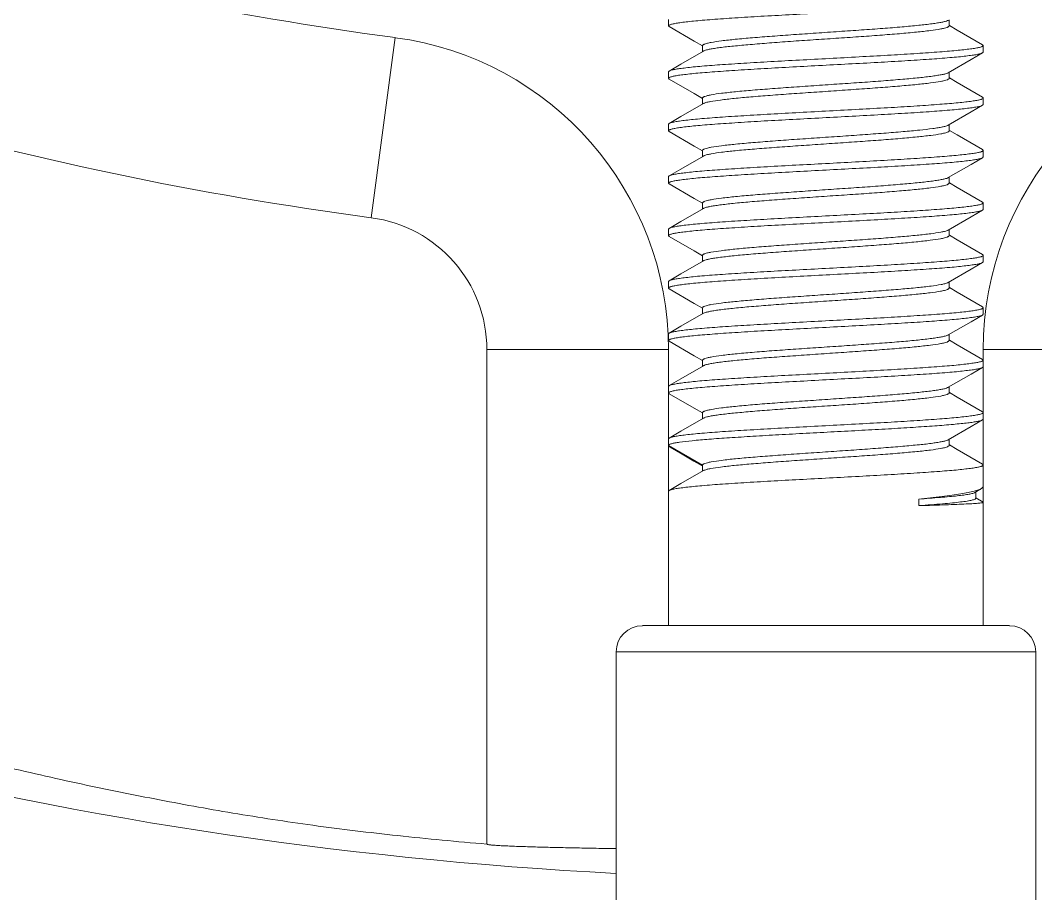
# Model space of a CAD drawing. Header units: millimetres. Extents: x 206 to 1899, y -454 to 296.
# Drawn here: x 1440.586 to 1441.796, y -413.757 to -412.716 of the extents above; entities that cross this region are included whole.
import ezdxf

# ---------------------------------------------------------------- set-up
doc = ezdxf.new("R2010")
doc.units = ezdxf.units.MM
doc.layers.add('细实线', color=7, linetype='Continuous', lineweight=15)

msp = doc.modelspace()

# ---------------------------------------------------------------- linework, layer by layer
at = {"layer": '细实线', "linetype": 'Continuous', "lineweight": 9}
for p, q in [((1441.3586, -412.7148), (1441.3586, -412.7226)), ((1441.693, -412.7226), (1441.693, -412.7154)), ((1441.3594, -412.7235), (1441.3586, -412.7226)), ((1441.0044, -412.9513), (1441.0329, -412.7366)), ((1441.3992, -412.746), (1441.3992, -412.7533)), ((1441.7328, -412.7451), (1441.7336, -412.746)), ((1441.7328, -412.7547), (1441.7336, -412.7538)), ((1441.7336, -412.746), (1441.7336, -412.7538)), ((1441.3594, -412.7764), (1441.3586, -412.7773)), ((1441.3586, -412.7773), (1441.3586, -412.7851)), ((1441.693, -412.7851), (1441.693, -412.7779)), ((1441.3594, -412.786), (1441.3586, -412.7851)), ((1441.3992, -412.8085), (1441.3992, -412.8158)), ((1441.7328, -412.8076), (1441.7336, -412.8085)), ((1441.7336, -412.8085), (1441.7336, -412.8163)), ((1441.7328, -412.8172), (1441.7336, -412.8163)), ((1441.3594, -412.8389), (1441.3586, -412.8398)), ((1441.3586, -412.8398), (1441.3586, -412.8476)), ((1441.3594, -412.8485), (1441.3586, -412.8476)), ((1441.693, -412.8476), (1441.693, -412.8404)), ((1441.3992, -412.871), (1441.3992, -412.8783)), ((1441.7328, -412.8701), (1441.7336, -412.871)), ((1441.7336, -412.871), (1441.7336, -412.8788)), ((1441.7328, -412.8797), (1441.7336, -412.8788)), ((1441.3594, -412.9014), (1441.3586, -412.9023)), ((1441.3586, -412.9023), (1441.3586, -412.9101)), ((1441.3594, -412.911), (1441.3586, -412.9101)), ((1441.693, -412.9101), (1441.693, -412.9029)), ((1441.3992, -412.9335), (1441.3992, -412.9408)), ((1441.7328, -412.9326), (1441.7336, -412.9335)), ((1441.7336, -412.9335), (1441.7336, -412.9413)), ((1441.7328, -412.9422), (1441.7336, -412.9413)), ((1441.3594, -412.9639), (1441.3586, -412.9648)), ((1441.3586, -412.9648), (1441.3586, -412.9726)), ((1441.3594, -412.9735), (1441.3586, -412.9726)), ((1441.693, -412.9726), (1441.693, -412.9654)), ((1441.3992, -412.996), (1441.3992, -413.0033)), ((1441.7328, -412.9951), (1441.7336, -412.996)), ((1441.7336, -412.996), (1441.7336, -413.0038)), ((1441.4007, -413.0024), (1441.4002, -413.0027)), ((1441.7328, -413.0047), (1441.7336, -413.0038)), ((1441.3594, -413.0264), (1441.3586, -413.0273)), ((1441.3586, -413.0273), (1441.3586, -413.0351)), ((1441.693, -413.0351), (1441.693, -413.0279)), ((1441.3594, -413.036), (1441.3586, -413.0351)), ((1441.3992, -413.0585), (1441.3992, -413.0658)), ((1441.7328, -413.0576), (1441.7336, -413.0585)), ((1441.7328, -413.0672), (1441.7336, -413.0663)), ((1441.7336, -413.0585), (1441.7336, -413.0663)), ((1441.3594, -413.0889), (1441.3586, -413.0898)), ((1441.3586, -413.0898), (1441.3586, -413.0976)), ((1441.693, -413.0976), (1441.693, -413.0904)), ((1441.3594, -413.0985), (1441.3586, -413.0976)), ((1441.3586, -413.1084), (1441.1421, -413.1084)), ((1441.1421, -413.1084), (1441.1421, -413.6979)), ((1441.3586, -413.1084), (1441.3586, -413.4374)), ((1441.9501, -413.1084), (1441.7336, -413.1084)), ((1441.7336, -413.2903), (1441.7336, -413.1084)), ((1441.3992, -413.121), (1441.3992, -413.1283)), ((1441.7328, -413.1201), (1441.7336, -413.121)), ((1441.7328, -413.1297), (1441.7336, -413.1288)), ((1441.3594, -413.1514), (1441.3586, -413.1523)), ((1441.693, -413.1601), (1441.693, -413.1529)), ((1441.3594, -413.161), (1441.3586, -413.1601)), ((1441.3992, -413.1835), (1441.3992, -413.1908)), ((1441.7328, -413.1826), (1441.7336, -413.1835)), ((1441.7328, -413.1922), (1441.7336, -413.1913)), ((1441.3594, -413.2139), (1441.3586, -413.2148)), ((1441.3586, -413.2226), (1441.3992, -413.246)), ((1441.3606, -413.2248), (1441.3586, -413.2226)), ((1441.693, -413.2226), (1441.693, -413.2154)), ((1441.3992, -413.246), (1441.3989, -413.2467)), ((1441.3989, -413.2467), (1441.3989, -413.2534)), ((1441.3992, -413.246), (1441.3992, -413.2533)), ((1441.7328, -413.2451), (1441.7336, -413.246)), ((1441.7238, -413.2788), (1441.7317, -413.2741)), ((1441.7317, -413.2741), (1441.7336, -413.2719)), ((1441.3594, -413.2764), (1441.3586, -413.2773)), ((1441.6568, -413.2944), (1441.6568, -413.2866)), ((1441.7246, -413.2856), (1441.7246, -413.2783)), ((1441.7335, -413.2903), (1441.7248, -413.2853)), ((1441.7336, -413.2905), (1441.7336, -413.4374)), ((1441.7649, -413.4374), (1441.3274, -413.4374)), ((1441.7961, -413.4687), (1441.2961, -413.4687)), ((1441.2961, -413.4687), (1441.2961, -413.7812)), ((1441.7961, -413.4687), (1441.7961, -413.7812))]:
    msp.add_line(p, q, dxfattribs=at)
for points in [[(1441.3594, -412.7235), (1441.3892, -412.7408), (1441.399, -412.7465)], [(1441.7328, -412.7451), (1441.7027, -412.7276), (1441.6933, -412.7221)], [(1441.4002, -412.7527), (1441.3734, -412.7682), (1441.3594, -412.7764)], [(1441.692, -412.7784), (1441.7191, -412.7627), (1441.7328, -412.7547)], [(1441.3594, -412.786), (1441.3892, -412.8033), (1441.399, -412.809)], [(1441.7328, -412.8076), (1441.7027, -412.7901), (1441.6933, -412.7846)], [(1441.4002, -412.8152), (1441.3734, -412.8307), (1441.3594, -412.8389)], [(1441.692, -412.8409), (1441.7191, -412.8252), (1441.7328, -412.8172)], [(1441.3594, -412.8485), (1441.3892, -412.8658), (1441.399, -412.8715)], [(1441.7328, -412.8701), (1441.7027, -412.8526), (1441.6933, -412.8471)], [(1441.4002, -412.8777), (1441.3734, -412.8932), (1441.3594, -412.9014)], [(1441.692, -412.9034), (1441.7191, -412.8877), (1441.7328, -412.8797)], [(1441.3594, -412.911), (1441.3892, -412.9283), (1441.399, -412.934)], [(1441.7328, -412.9326), (1441.7027, -412.9151), (1441.6933, -412.9096)], [(1441.4002, -412.9402), (1441.3734, -412.9557), (1441.3594, -412.9639)], [(1441.692, -412.9659), (1441.7191, -412.9502), (1441.7328, -412.9422)], [(1441.7328, -412.9951), (1441.7027, -412.9776), (1441.6933, -412.9721)], [(1441.3594, -412.9735), (1441.3892, -412.9908), (1441.399, -412.9965)], [(1441.4002, -413.0027), (1441.3734, -413.0182), (1441.3594, -413.0264)], [(1441.692, -413.0284), (1441.7191, -413.0127), (1441.7328, -413.0047)], [(1441.3594, -413.036), (1441.3892, -413.0533), (1441.399, -413.059)], [(1441.7328, -413.0576), (1441.7027, -413.0401), (1441.6933, -413.0346)], [(1441.4002, -413.0652), (1441.3734, -413.0807), (1441.3594, -413.0889)], [(1441.692, -413.0909), (1441.7191, -413.0752), (1441.7328, -413.0672)], [(1441.3594, -413.0985), (1441.3892, -413.1158), (1441.399, -413.1215)], [(1441.7328, -413.1201), (1441.7027, -413.1026), (1441.6933, -413.0971)], [(1441.4002, -413.1277), (1441.3734, -413.1432), (1441.3594, -413.1514)], [(1441.692, -413.1534), (1441.7191, -413.1377), (1441.7328, -413.1297)], [(1441.3594, -413.161), (1441.3892, -413.1783), (1441.399, -413.184)], [(1441.7328, -413.1826), (1441.7027, -413.1651), (1441.6933, -413.1596)], [(1441.4002, -413.1902), (1441.3734, -413.2057), (1441.3594, -413.2139)], [(1441.692, -413.2159), (1441.7191, -413.2002), (1441.7328, -413.1922)], [(1441.3606, -413.2248), (1441.3728, -413.232), (1441.3889, -413.2414), (1441.3986, -413.2471)], [(1441.7328, -413.2451), (1441.7027, -413.2276), (1441.6933, -413.2221)], [(1441.4002, -413.2527), (1441.3734, -413.2682), (1441.3594, -413.2764)]]:
    msp.add_lwpolyline(points, dxfattribs=at)
for centre, radius, start, end in [((1441.5461, -408.8607), 3.9097, 245.1795, 262.4564), ((1441.5461, -408.8607), 4.1262, 245.1795, 262.4564), ((1440.9836, -413.1084), 0.375, 0, 82.4564), ((1442.1086, -413.1084), 0.375, 97.5436, 180), ((1441.4079, -412.8937), 0.0178, 109.5217, 109.8922), ((1440.9836, -413.1084), 0.1585, 0, 82.4564), ((1441.5461, -408.8607), 4.8785, 243.7689, 267.0595), ((1441.5461, -408.8607), 5.0347, 242.6574, 297.3426), ((1441.3274, -413.4687), 0.0312, 90, 180), ((1441.7649, -413.4687), 0.0312, 0, 90)]:
    msp.add_arc(centre, radius, start, end, dxfattribs=at)
for points, knots in [([(1441.3586, -412.7226), (1441.3586, -412.7222), (1441.3595, -412.7216), (1441.3606, -412.7211), (1441.3629, -412.7204), (1441.3667, -412.7196), (1441.3726, -412.7187), (1441.38, -412.7178), (1441.3889, -412.7168), (1441.3993, -412.7159), (1441.4156, -412.7146), (1441.4388, -412.713), (1441.4694, -412.7111), (1441.5027, -412.7093), (1441.5376, -412.7074), (1441.5728, -412.7055), (1441.6071, -412.7037), (1441.6391, -412.7018), (1441.6678, -412.7), (1441.6891, -412.6984), (1441.7037, -412.6971), (1441.7125, -412.6961), (1441.7199, -412.6952), (1441.7257, -412.6943), (1441.7298, -412.6934), (1441.7321, -412.6927), (1441.7328, -412.6922)], [0, 0, 0, 0, 0.003386, 0.006477, 0.010615, 0.022103, 0.037852, 0.057761, 0.081659, 0.109346, 0.14057, 0.212495, 0.294853, 0.384678, 0.478725, 0.573599, 0.665875, 0.752216, 0.829508, 0.894972, 0.92252, 0.946272, 0.966026, 0.981615, 0.992942, 1, 1, 1, 1]), ([(1441.6912, -412.7163), (1441.6903, -412.7167), (1441.688, -412.7174), (1441.684, -412.7183), (1441.6788, -412.7192), (1441.6696, -412.7205), (1441.6555, -412.7221), (1441.6359, -412.7239), (1441.6132, -412.7257), (1441.5882, -412.7275), (1441.5617, -412.7293), (1441.5346, -412.7312), (1441.508, -412.733), (1441.4827, -412.7348), (1441.4596, -412.7366), (1441.4394, -412.7384), (1441.423, -412.7402), (1441.4119, -412.7418), (1441.4053, -412.7431), (1441.4024, -412.7439), (1441.4007, -412.7446), (1441.3998, -412.7451), (1441.3992, -412.7456), (1441.3992, -412.746)], [0, 0, 0, 0, 0.009983, 0.024017, 0.042047, 0.063952, 0.118662, 0.186333, 0.264661, 0.350955, 0.442243, 0.535377, 0.627145, 0.714382, 0.794081, 0.863503, 0.920281, 0.962517, 0.977758, 0.988951, 0.993044, 0.996175, 1, 1, 1, 1]), ([(1441.692, -412.7159), (1441.692, -412.716), (1441.6917, -412.7161), (1441.6914, -412.7163), (1441.6912, -412.7163)], [0, 0, 0, 0, 0.227478, 1, 1, 1, 1]), ([(1441.693, -412.7226), (1441.693, -412.723), (1441.6925, -412.7235), (1441.6915, -412.724), (1441.6898, -412.7247), (1441.687, -412.7255), (1441.6804, -412.7268), (1441.6693, -412.7284), (1441.6529, -412.7302), (1441.6329, -412.732), (1441.6098, -412.7338), (1441.5845, -412.7356), (1441.558, -412.7374), (1441.531, -412.7392), (1441.5045, -412.741), (1441.4795, -412.7429), (1441.4567, -412.7447), (1441.4371, -412.7465), (1441.423, -412.748), (1441.4137, -412.7493), (1441.4085, -412.7502), (1441.4044, -412.7511), (1441.4021, -412.7518), (1441.4012, -412.7522)], [0, 0, 0, 0, 0.003818, 0.006942, 0.011026, 0.02219, 0.037392, 0.079521, 0.136161, 0.205426, 0.28496, 0.372037, 0.463666, 0.556698, 0.647932, 0.734233, 0.812637, 0.880458, 0.935393, 0.957441, 0.975627, 0.989834, 1, 1, 1, 1]), ([(1441.3586, -412.7851), (1441.3586, -412.7847), (1441.3595, -412.7841), (1441.3606, -412.7836), (1441.3629, -412.7829), (1441.3667, -412.7821), (1441.3726, -412.7812), (1441.38, -412.7803), (1441.3889, -412.7793), (1441.3993, -412.7784), (1441.4156, -412.7771), (1441.4388, -412.7755), (1441.4694, -412.7736), (1441.5027, -412.7718), (1441.5376, -412.7699), (1441.5728, -412.768), (1441.6071, -412.7662), (1441.6391, -412.7643), (1441.6678, -412.7625), (1441.6891, -412.7609), (1441.7037, -412.7596), (1441.7125, -412.7586), (1441.7199, -412.7577), (1441.7257, -412.7568), (1441.7298, -412.7559), (1441.7321, -412.7552), (1441.7328, -412.7547)], [0, 0, 0, 0, 0.003386, 0.006477, 0.010615, 0.022104, 0.037852, 0.057759, 0.081656, 0.10934, 0.140563, 0.212487, 0.29485, 0.384681, 0.478728, 0.573601, 0.66588, 0.752226, 0.829521, 0.894981, 0.922526, 0.946275, 0.966028, 0.981616, 0.992942, 1, 1, 1, 1]), ([(1441.7336, -412.746), (1441.7336, -412.7464), (1441.7328, -412.747), (1441.7316, -412.7475), (1441.7293, -412.7482), (1441.7255, -412.749), (1441.7196, -412.7499), (1441.7122, -412.7508), (1441.7033, -412.7518), (1441.693, -412.7527), (1441.6766, -412.754), (1441.6534, -412.7556), (1441.6229, -412.7575), (1441.5895, -412.7593), (1441.5546, -412.7612), (1441.5194, -412.7631), (1441.4851, -412.7649), (1441.4531, -412.7668), (1441.4244, -412.7686), (1441.4031, -412.7702), (1441.3886, -412.7715), (1441.3797, -412.7725), (1441.3723, -412.7734), (1441.3666, -412.7743), (1441.3624, -412.7752), (1441.3602, -412.7759), (1441.3594, -412.7764)], [0, 0, 0, 0, 0.003386, 0.006477, 0.010615, 0.022105, 0.037855, 0.057765, 0.081665, 0.109352, 0.140578, 0.212504, 0.294863, 0.384691, 0.47874, 0.573613, 0.665886, 0.752225, 0.829516, 0.894979, 0.922525, 0.946276, 0.966029, 0.981617, 0.992942, 1, 1, 1, 1]), ([(1441.4012, -412.7522), (1441.4011, -412.7522), (1441.4008, -412.7524), (1441.4004, -412.7525), (1441.4002, -412.7527)], [0, 0, 0, 0, 0.275075, 1, 1, 1, 1]), ([(1441.6914, -412.7788), (1441.6905, -412.7792), (1441.6883, -412.7799), (1441.6843, -412.7807), (1441.6792, -412.7816), (1441.6701, -412.783), (1441.6561, -412.7845), (1441.6366, -412.7863), (1441.6139, -412.7882), (1441.5888, -412.79), (1441.5623, -412.7918), (1441.5352, -412.7936), (1441.5085, -412.7955), (1441.4831, -412.7973), (1441.4598, -412.7991), (1441.4396, -412.8009), (1441.4231, -412.8027), (1441.412, -412.8042), (1441.4053, -412.8056), (1441.4024, -412.8064), (1441.4007, -412.8071), (1441.3998, -412.8076), (1441.3992, -412.8081), (1441.3992, -412.8085)], [0, 0, 0, 0, 0.009677, 0.023417, 0.041183, 0.062849, 0.117177, 0.184595, 0.262794, 0.349075, 0.440453, 0.533761, 0.625763, 0.713268, 0.793247, 0.862937, 0.919948, 0.962365, 0.977669, 0.988913, 0.993022, 0.996164, 1, 1, 1, 1]), ([(1441.692, -412.7784), (1441.692, -412.7785), (1441.6918, -412.7786), (1441.6915, -412.7787), (1441.6914, -412.7788)], [0, 0, 0, 0, 0.231261, 1, 1, 1, 1]), ([(1441.693, -412.7851), (1441.693, -412.7855), (1441.6925, -412.786), (1441.6915, -412.7865), (1441.6899, -412.7872), (1441.687, -412.788), (1441.6805, -412.7893), (1441.6695, -412.7909), (1441.6532, -412.7926), (1441.6333, -412.7944), (1441.6103, -412.7962), (1441.5852, -412.798), (1441.5588, -412.7999), (1441.5319, -412.8017), (1441.5054, -412.8035), (1441.4804, -412.8053), (1441.4577, -412.8071), (1441.4379, -412.8089), (1441.4219, -412.8107), (1441.4111, -412.8122), (1441.4048, -412.8135), (1441.4024, -412.8142), (1441.4014, -412.8146)], [0, 0, 0, 0, 0.003802, 0.00691, 0.010971, 0.022067, 0.037175, 0.079049, 0.135361, 0.204249, 0.283387, 0.370083, 0.461382, 0.554169, 0.645275, 0.731592, 0.810175, 0.878354, 0.93383, 0.974773, 0.989392, 1, 1, 1, 1]), ([(1441.7336, -412.8085), (1441.7336, -412.8089), (1441.7328, -412.8095), (1441.7316, -412.81), (1441.7293, -412.8107), (1441.7255, -412.8115), (1441.7196, -412.8124), (1441.7122, -412.8133), (1441.7033, -412.8143), (1441.693, -412.8152), (1441.6766, -412.8165), (1441.6534, -412.8181), (1441.6229, -412.82), (1441.5895, -412.8218), (1441.5546, -412.8237), (1441.5194, -412.8256), (1441.4851, -412.8274), (1441.4531, -412.8293), (1441.4244, -412.8311), (1441.4031, -412.8327), (1441.3886, -412.834), (1441.3797, -412.835), (1441.3723, -412.8359), (1441.3666, -412.8368), (1441.3624, -412.8377), (1441.3602, -412.8384), (1441.3594, -412.8389)], [0, 0, 0, 0, 0.003386, 0.006477, 0.010615, 0.022104, 0.037853, 0.057761, 0.081659, 0.109343, 0.140566, 0.212491, 0.294856, 0.384688, 0.478738, 0.57361, 0.665886, 0.752231, 0.829524, 0.894985, 0.922529, 0.946277, 0.966029, 0.981616, 0.992942, 1, 1, 1, 1]), ([(1441.4014, -412.8146), (1441.4013, -412.8146), (1441.4009, -412.8148), (1441.4005, -412.815), (1441.4002, -412.8152)], [0, 0, 0, 0, 0.280294, 1, 1, 1, 1]), ([(1441.3586, -412.8476), (1441.3586, -412.8472), (1441.3595, -412.8466), (1441.3606, -412.8461), (1441.3629, -412.8454), (1441.3667, -412.8446), (1441.3726, -412.8437), (1441.38, -412.8428), (1441.3889, -412.8418), (1441.3993, -412.8409), (1441.4156, -412.8396), (1441.4388, -412.838), (1441.4694, -412.8361), (1441.5027, -412.8343), (1441.5376, -412.8324), (1441.5729, -412.8305), (1441.6071, -412.8287), (1441.6391, -412.8268), (1441.6678, -412.825), (1441.6891, -412.8234), (1441.7037, -412.8221), (1441.7125, -412.8211), (1441.7199, -412.8202), (1441.7257, -412.8193), (1441.7298, -412.8184), (1441.7321, -412.8177), (1441.7328, -412.8172)], [0, 0, 0, 0, 0.003387, 0.006477, 0.010616, 0.022106, 0.037856, 0.057766, 0.081667, 0.109354, 0.14058, 0.212506, 0.29487, 0.384701, 0.478751, 0.573623, 0.665893, 0.752232, 0.829523, 0.894985, 0.92253, 0.946279, 0.966031, 0.981618, 0.992942, 1, 1, 1, 1]), ([(1441.6915, -412.8412), (1441.6907, -412.8416), (1441.6885, -412.8423), (1441.6846, -412.8432), (1441.6795, -412.8441), (1441.6705, -412.8454), (1441.6566, -412.847), (1441.6371, -412.8488), (1441.6144, -412.8506), (1441.5893, -412.8524), (1441.5628, -412.8543), (1441.5356, -412.8561), (1441.5088, -412.8579), (1441.4834, -412.8598), (1441.4601, -412.8616), (1441.4398, -412.8634), (1441.4232, -412.8652), (1441.412, -412.8667), (1441.4054, -412.8681), (1441.4024, -412.8689), (1441.4007, -412.8696), (1441.3998, -412.8701), (1441.3992, -412.8706), (1441.3992, -412.871)], [0, 0, 0, 0, 0.009433, 0.022938, 0.04049, 0.061966, 0.115986, 0.183198, 0.261292, 0.347563, 0.439014, 0.532461, 0.62465, 0.712371, 0.792575, 0.862481, 0.91968, 0.962243, 0.977598, 0.988882, 0.993005, 0.996155, 1, 1, 1, 1]), ([(1441.693, -412.8476), (1441.693, -412.848), (1441.6925, -412.8485), (1441.6916, -412.849), (1441.6899, -412.8497), (1441.6871, -412.8505), (1441.6806, -412.8518), (1441.6697, -412.8533), (1441.6537, -412.8551), (1441.6339, -412.8569), (1441.6112, -412.8587), (1441.5863, -412.8605), (1441.5601, -412.8623), (1441.5333, -412.8641), (1441.507, -412.8659), (1441.482, -412.8677), (1441.4592, -412.8695), (1441.4394, -412.8712), (1441.4231, -412.873), (1441.4121, -412.8745), (1441.4055, -412.8759), (1441.403, -412.8766), (1441.4019, -412.8769)], [0, 0, 0, 0, 0.003778, 0.006856, 0.01088, 0.02187, 0.036826, 0.07829, 0.134072, 0.202349, 0.280845, 0.366922, 0.457684, 0.55007, 0.640964, 0.7273, 0.806171, 0.874929, 0.93128, 0.973382, 0.98867, 1, 1, 1, 1]), ([(1441.7336, -412.871), (1441.7336, -412.8714), (1441.7328, -412.872), (1441.7316, -412.8725), (1441.7293, -412.8732), (1441.7255, -412.874), (1441.7196, -412.8749), (1441.7122, -412.8758), (1441.7033, -412.8768), (1441.693, -412.8777), (1441.6766, -412.879), (1441.6534, -412.8806), (1441.6229, -412.8825), (1441.5895, -412.8843), (1441.5546, -412.8862), (1441.5194, -412.8881), (1441.4852, -412.8899), (1441.4531, -412.8918), (1441.4244, -412.8936), (1441.4031, -412.8952), (1441.3886, -412.8965), (1441.3797, -412.8975), (1441.3723, -412.8984), (1441.3666, -412.8993), (1441.3624, -412.9002), (1441.3602, -412.9009), (1441.3594, -412.9014)], [0, 0, 0, 0, 0.003386, 0.006477, 0.010615, 0.022103, 0.03785, 0.057758, 0.081655, 0.10934, 0.140564, 0.212487, 0.294847, 0.38467, 0.478715, 0.573589, 0.665867, 0.752213, 0.829506, 0.894971, 0.922518, 0.946271, 0.966025, 0.981615, 0.992941, 1, 1, 1, 1]), ([(1441.3586, -412.9101), (1441.3586, -412.9097), (1441.3595, -412.9091), (1441.3606, -412.9086), (1441.3629, -412.9079), (1441.3667, -412.9071), (1441.3726, -412.9062), (1441.38, -412.9053), (1441.3889, -412.9043), (1441.3993, -412.9034), (1441.4156, -412.9021), (1441.4388, -412.9005), (1441.4694, -412.8986), (1441.5027, -412.8968), (1441.5376, -412.8949), (1441.5728, -412.893), (1441.6071, -412.8912), (1441.6391, -412.8893), (1441.6678, -412.8875), (1441.6891, -412.8859), (1441.7037, -412.8846), (1441.7125, -412.8836), (1441.7199, -412.8827), (1441.7257, -412.8818), (1441.7298, -412.8809), (1441.7321, -412.8802), (1441.7328, -412.8797)], [0, 0, 0, 0, 0.003386, 0.006477, 0.010615, 0.022103, 0.037851, 0.057759, 0.081656, 0.109342, 0.140566, 0.212491, 0.294849, 0.384672, 0.478718, 0.573592, 0.665869, 0.752213, 0.829505, 0.89497, 0.922518, 0.946271, 0.966025, 0.981615, 0.992941, 1, 1, 1, 1]), ([(1441.4018, -412.877), (1441.4017, -412.877), (1441.4011, -412.8772), (1441.4006, -412.8775), (1441.4002, -412.8777)], [0, 0, 0, 0, 0.286671, 1, 1, 1, 1]), ([(1441.6914, -412.9038), (1441.6905, -412.9042), (1441.6883, -412.9048), (1441.6844, -412.9057), (1441.6792, -412.9066), (1441.6701, -412.908), (1441.6561, -412.9095), (1441.6366, -412.9113), (1441.6139, -412.9132), (1441.5888, -412.915), (1441.5623, -412.9168), (1441.5352, -412.9186), (1441.5085, -412.9205), (1441.4831, -412.9223), (1441.4599, -412.9241), (1441.4396, -412.9259), (1441.4231, -412.9277), (1441.412, -412.9292), (1441.4053, -412.9306), (1441.4024, -412.9314), (1441.4007, -412.9321), (1441.3998, -412.9326), (1441.3992, -412.9331), (1441.3992, -412.9335)], [0, 0, 0, 0, 0.009667, 0.023393, 0.041147, 0.062805, 0.117116, 0.184522, 0.262714, 0.348994, 0.440377, 0.533692, 0.625703, 0.71322, 0.79321, 0.862913, 0.919936, 0.962361, 0.977665, 0.988912, 0.993023, 0.996165, 1, 1, 1, 1]), ([(1441.693, -412.9101), (1441.693, -412.9105), (1441.6924, -412.911), (1441.6915, -412.9115), (1441.6898, -412.9122), (1441.687, -412.913), (1441.6804, -412.9143), (1441.6693, -412.9159), (1441.6528, -412.9177), (1441.6327, -412.9195), (1441.6096, -412.9213), (1441.5844, -412.9231), (1441.5577, -412.9249), (1441.5307, -412.9267), (1441.5042, -412.9286), (1441.4792, -412.9304), (1441.4565, -412.9322), (1441.4369, -412.934), (1441.4228, -412.9356), (1441.4136, -412.9369), (1441.4083, -412.9378), (1441.4043, -412.9387), (1441.402, -412.9394), (1441.4011, -412.9397)], [0, 0, 0, 0, 0.003822, 0.006948, 0.011039, 0.022226, 0.037448, 0.079648, 0.13638, 0.205749, 0.285389, 0.372569, 0.464289, 0.557388, 0.648657, 0.734953, 0.813305, 0.881028, 0.935817, 0.957772, 0.975858, 0.989948, 1, 1, 1, 1]), ([(1441.692, -412.9034), (1441.692, -412.9035), (1441.6918, -412.9036), (1441.6915, -412.9037), (1441.6914, -412.9038)], [0, 0, 0, 0, 0.231372, 1, 1, 1, 1]), ([(1441.7336, -412.9335), (1441.7336, -412.9339), (1441.7328, -412.9345), (1441.7316, -412.935), (1441.7293, -412.9357), (1441.7255, -412.9365), (1441.7196, -412.9374), (1441.7122, -412.9383), (1441.7033, -412.9393), (1441.693, -412.9402), (1441.6766, -412.9415), (1441.6534, -412.9431), (1441.6228, -412.945), (1441.5895, -412.9468), (1441.5546, -412.9487), (1441.5194, -412.9506), (1441.4851, -412.9524), (1441.4531, -412.9543), (1441.4244, -412.9561), (1441.4031, -412.9577), (1441.3886, -412.959), (1441.3797, -412.96), (1441.3723, -412.9609), (1441.3666, -412.9618), (1441.3624, -412.9627), (1441.3602, -412.9634), (1441.3594, -412.9639)], [0, 0, 0, 0, 0.003387, 0.006477, 0.010616, 0.022106, 0.037856, 0.057766, 0.081667, 0.109355, 0.140581, 0.212507, 0.294868, 0.384698, 0.478747, 0.57362, 0.665891, 0.752229, 0.82952, 0.894982, 0.922528, 0.946278, 0.96603, 0.981617, 0.992942, 1, 1, 1, 1]), ([(1441.3586, -412.9726), (1441.3586, -412.9722), (1441.3595, -412.9716), (1441.3606, -412.9711), (1441.3629, -412.9704), (1441.3667, -412.9696), (1441.3726, -412.9687), (1441.38, -412.9678), (1441.3889, -412.9668), (1441.3993, -412.9659), (1441.4156, -412.9646), (1441.4388, -412.963), (1441.4694, -412.9611), (1441.5027, -412.9593), (1441.5376, -412.9574), (1441.5728, -412.9555), (1441.6071, -412.9537), (1441.6391, -412.9518), (1441.6678, -412.95), (1441.6891, -412.9484), (1441.7037, -412.9471), (1441.7125, -412.9461), (1441.7199, -412.9452), (1441.7257, -412.9443), (1441.7298, -412.9434), (1441.7321, -412.9427), (1441.7328, -412.9422)], [0, 0, 0, 0, 0.003386, 0.006477, 0.010615, 0.022104, 0.037852, 0.057759, 0.081656, 0.10934, 0.140563, 0.212487, 0.294851, 0.384681, 0.478729, 0.573602, 0.66588, 0.752227, 0.829521, 0.894982, 0.922527, 0.946276, 0.966028, 0.981616, 0.992942, 1, 1, 1, 1]), ([(1441.4011, -412.9397), (1441.401, -412.9398), (1441.4007, -412.9399), (1441.4004, -412.9401), (1441.4002, -412.9402)], [0, 0, 0, 0, 0.273722, 1, 1, 1, 1]), ([(1441.6906, -412.9666), (1441.6896, -412.967), (1441.6871, -412.9676), (1441.6807, -412.969), (1441.6698, -412.9705), (1441.6537, -412.9723), (1441.6339, -412.9741), (1441.6111, -412.9759), (1441.5861, -412.9777), (1441.5597, -412.9795), (1441.5329, -412.9813), (1441.5065, -412.9831), (1441.4815, -412.9849), (1441.4587, -412.9867), (1441.4388, -412.9885), (1441.4226, -412.9903), (1441.4117, -412.9918), (1441.4052, -412.9931), (1441.4024, -412.9939), (1441.4007, -412.9946), (1441.3998, -412.9951), (1441.3992, -412.9956), (1441.3992, -412.996)], [0, 0, 0, 0, 0.010947, 0.025879, 0.067366, 0.123254, 0.191705, 0.270423, 0.356749, 0.447755, 0.540354, 0.631401, 0.717806, 0.796642, 0.865243, 0.921307, 0.96299, 0.978024, 0.989073, 0.993117, 0.996209, 1, 1, 1, 1]), ([(1441.693, -412.9726), (1441.693, -412.973), (1441.6924, -412.9735), (1441.6915, -412.974), (1441.6898, -412.9747), (1441.6869, -412.9755), (1441.6802, -412.9769), (1441.669, -412.9784), (1441.6524, -412.9802), (1441.6321, -412.982), (1441.6088, -412.9838), (1441.5833, -412.9857), (1441.5565, -412.9875), (1441.5293, -412.9893), (1441.5028, -412.9912), (1441.4777, -412.993), (1441.455, -412.9948), (1441.4356, -412.9966), (1441.4216, -412.9982), (1441.4126, -412.9995), (1441.4075, -413.0004), (1441.4037, -413.0013), (1441.4016, -413.002), (1441.4007, -413.0024)], [0, 0, 0, 0, 0.003847, 0.007, 0.011126, 0.02242, 0.037789, 0.080389, 0.137638, 0.2076, 0.287863, 0.375641, 0.467878, 0.561362, 0.652831, 0.7391, 0.817166, 0.884324, 0.938264, 0.95969, 0.977187, 0.99063, 1, 1, 1, 1]), ([(1441.692, -412.9659), (1441.6919, -412.966), (1441.6915, -412.9662), (1441.691, -412.9664), (1441.6906, -412.9666)], [0, 0, 0, 0, 0.216425, 1, 1, 1, 1]), ([(1441.7336, -412.996), (1441.7336, -412.9964), (1441.7328, -412.997), (1441.7316, -412.9975), (1441.7293, -412.9982), (1441.7255, -412.999), (1441.7196, -412.9999), (1441.7122, -413.0008), (1441.7033, -413.0018), (1441.693, -413.0027), (1441.6766, -413.004), (1441.6534, -413.0056), (1441.6229, -413.0075), (1441.5895, -413.0093), (1441.5546, -413.0112), (1441.5194, -413.0131), (1441.4851, -413.0149), (1441.4531, -413.0168), (1441.4244, -413.0186), (1441.4031, -413.0202), (1441.3886, -413.0215), (1441.3797, -413.0225), (1441.3723, -413.0234), (1441.3666, -413.0243), (1441.3624, -413.0252), (1441.3602, -413.0259), (1441.3594, -413.0264)], [0, 0, 0, 0, 0.003386, 0.006477, 0.010615, 0.022104, 0.037853, 0.057761, 0.081658, 0.109343, 0.140566, 0.212491, 0.294855, 0.384687, 0.478737, 0.573609, 0.665885, 0.752231, 0.829524, 0.894984, 0.922529, 0.946277, 0.966029, 0.981616, 0.992942, 1, 1, 1, 1]), ([(1441.3586, -413.0351), (1441.3586, -413.0347), (1441.3595, -413.0341), (1441.3606, -413.0336), (1441.3629, -413.0329), (1441.3667, -413.0321), (1441.3726, -413.0312), (1441.38, -413.0303), (1441.3889, -413.0293), (1441.3993, -413.0284), (1441.4156, -413.0271), (1441.4388, -413.0255), (1441.4694, -413.0236), (1441.5027, -413.0218), (1441.5376, -413.0199), (1441.5729, -413.018), (1441.6071, -413.0162), (1441.6391, -413.0143), (1441.6678, -413.0125), (1441.6891, -413.0109), (1441.7037, -413.0096), (1441.7125, -413.0086), (1441.7199, -413.0077), (1441.7257, -413.0068), (1441.7298, -413.0059), (1441.7321, -413.0052), (1441.7328, -413.0047)], [0, 0, 0, 0, 0.003387, 0.006477, 0.010616, 0.022106, 0.037856, 0.057766, 0.081667, 0.109355, 0.140581, 0.212507, 0.294868, 0.384698, 0.478747, 0.57362, 0.66589, 0.752229, 0.82952, 0.894982, 0.922528, 0.946278, 0.96603, 0.981617, 0.992942, 1, 1, 1, 1]), ([(1441.6907, -413.029), (1441.6897, -413.0294), (1441.6873, -413.0301), (1441.6809, -413.0314), (1441.6701, -413.033), (1441.654, -413.0348), (1441.6342, -413.0365), (1441.6115, -413.0383), (1441.5865, -413.0401), (1441.5601, -413.042), (1441.5332, -413.0438), (1441.5068, -413.0456), (1441.4817, -413.0474), (1441.4588, -413.0492), (1441.4389, -413.051), (1441.4227, -413.0527), (1441.4117, -413.0543), (1441.4052, -413.0556), (1441.4024, -413.0564), (1441.4007, -413.0571), (1441.3998, -413.0576), (1441.3992, -413.0581), (1441.3992, -413.0585)], [0, 0, 0, 0, 0.010763, 0.025526, 0.066719, 0.122383, 0.190687, 0.269332, 0.355652, 0.446713, 0.539413, 0.630596, 0.717159, 0.796158, 0.864915, 0.921113, 0.9629, 0.977975, 0.989049, 0.993102, 0.996204, 1, 1, 1, 1]), ([(1441.692, -413.0284), (1441.6919, -413.0285), (1441.6915, -413.0287), (1441.6911, -413.0289), (1441.6907, -413.029)], [0, 0, 0, 0, 0.218479, 1, 1, 1, 1]), ([(1441.693, -413.0351), (1441.693, -413.0355), (1441.6924, -413.036), (1441.6915, -413.0365), (1441.6898, -413.0372), (1441.6869, -413.038), (1441.6803, -413.0394), (1441.6691, -413.0409), (1441.6526, -413.0427), (1441.6323, -413.0445), (1441.6091, -413.0463), (1441.5837, -413.0482), (1441.5569, -413.05), (1441.5298, -413.0518), (1441.5033, -413.0536), (1441.4782, -413.0555), (1441.4555, -413.0573), (1441.436, -413.0591), (1441.422, -413.0607), (1441.4129, -413.062), (1441.4078, -413.0629), (1441.4039, -413.0638), (1441.4017, -413.0645), (1441.4008, -413.0649)], [0, 0, 0, 0, 0.003839, 0.006984, 0.011097, 0.022354, 0.037675, 0.080139, 0.137211, 0.20697, 0.287022, 0.374597, 0.466659, 0.560012, 0.651413, 0.737691, 0.815856, 0.883208, 0.937437, 0.959041, 0.976738, 0.990401, 1, 1, 1, 1]), ([(1441.3586, -413.0976), (1441.3586, -413.0972), (1441.3595, -413.0966), (1441.3606, -413.0961), (1441.3629, -413.0954), (1441.3667, -413.0946), (1441.3726, -413.0937), (1441.38, -413.0928), (1441.3889, -413.0918), (1441.3993, -413.0909), (1441.4156, -413.0896), (1441.4388, -413.088), (1441.4694, -413.0861), (1441.5027, -413.0843), (1441.5376, -413.0824), (1441.5728, -413.0805), (1441.6071, -413.0787), (1441.6391, -413.0768), (1441.6678, -413.075), (1441.6891, -413.0734), (1441.7037, -413.0721), (1441.7125, -413.0711), (1441.7199, -413.0702), (1441.7257, -413.0693), (1441.7298, -413.0684), (1441.7321, -413.0677), (1441.7328, -413.0672)], [0, 0, 0, 0, 0.003386, 0.006477, 0.010615, 0.022103, 0.03785, 0.057758, 0.081655, 0.10934, 0.140564, 0.212487, 0.294847, 0.38467, 0.478715, 0.573589, 0.665867, 0.752213, 0.829506, 0.894971, 0.922519, 0.946271, 0.966025, 0.981615, 0.992941, 1, 1, 1, 1]), ([(1441.7336, -413.0585), (1441.7336, -413.0589), (1441.7328, -413.0595), (1441.7316, -413.06), (1441.7293, -413.0607), (1441.7255, -413.0615), (1441.7196, -413.0624), (1441.7122, -413.0633), (1441.7033, -413.0643), (1441.693, -413.0652), (1441.6766, -413.0665), (1441.6534, -413.0681), (1441.6229, -413.07), (1441.5895, -413.0718), (1441.5546, -413.0737), (1441.5194, -413.0756), (1441.4852, -413.0774), (1441.4531, -413.0793), (1441.4244, -413.0811), (1441.4031, -413.0827), (1441.3886, -413.084), (1441.3797, -413.085), (1441.3723, -413.0859), (1441.3666, -413.0868), (1441.3624, -413.0877), (1441.3602, -413.0884), (1441.3594, -413.0889)], [0, 0, 0, 0, 0.003386, 0.006477, 0.010615, 0.022103, 0.037851, 0.057759, 0.081656, 0.109342, 0.140566, 0.212491, 0.294849, 0.384672, 0.478718, 0.573592, 0.665869, 0.752213, 0.829505, 0.89497, 0.922518, 0.946271, 0.966025, 0.981615, 0.992941, 1, 1, 1, 1]), ([(1441.4008, -413.0649), (1441.4008, -413.0649), (1441.4006, -413.065), (1441.4004, -413.0651), (1441.4002, -413.0652)], [0, 0, 0, 0, 0.267959, 1, 1, 1, 1]), ([(1441.691, -413.0914), (1441.6901, -413.0918), (1441.6877, -413.0925), (1441.6836, -413.0934), (1441.6783, -413.0943), (1441.6691, -413.0956), (1441.6549, -413.0972), (1441.6353, -413.099), (1441.6125, -413.1008), (1441.5875, -413.1026), (1441.561, -413.1044), (1441.5341, -413.1062), (1441.5075, -413.108), (1441.4823, -413.1098), (1441.4593, -413.1116), (1441.4392, -413.1134), (1441.4229, -413.1152), (1441.4118, -413.1168), (1441.4053, -413.1181), (1441.4024, -413.1189), (1441.4007, -413.1196), (1441.3998, -413.1201), (1441.3992, -413.1206), (1441.3992, -413.121)], [0, 0, 0, 0, 0.010287, 0.024608, 0.042898, 0.065038, 0.120122, 0.188042, 0.266495, 0.3528, 0.443999, 0.536963, 0.628501, 0.715473, 0.794898, 0.864059, 0.920609, 0.962667, 0.977844, 0.988989, 0.993067, 0.996187, 1, 1, 1, 1]), ([(1441.692, -413.0909), (1441.692, -413.091), (1441.6916, -413.0912), (1441.6913, -413.0913), (1441.691, -413.0914)], [0, 0, 0, 0, 0.223873, 1, 1, 1, 1]), ([(1441.693, -413.0976), (1441.693, -413.098), (1441.6924, -413.0985), (1441.6915, -413.099), (1441.6898, -413.0997), (1441.6869, -413.1005), (1441.6803, -413.1019), (1441.6692, -413.1034), (1441.6527, -413.1052), (1441.6326, -413.107), (1441.6094, -413.1088), (1441.5841, -413.1106), (1441.5574, -413.1124), (1441.5304, -413.1143), (1441.5039, -413.1161), (1441.4788, -413.1179), (1441.4561, -413.1197), (1441.4365, -413.1215), (1441.4225, -413.1231), (1441.4133, -413.1244), (1441.4081, -413.1253), (1441.4041, -413.1262), (1441.4019, -413.1269), (1441.401, -413.1273)], [0, 0, 0, 0, 0.003828, 0.006963, 0.011061, 0.022271, 0.037532, 0.079827, 0.13668, 0.206189, 0.285979, 0.373303, 0.465146, 0.558337, 0.649654, 0.735944, 0.81423, 0.88182, 0.936406, 0.958233, 0.976177, 0.990116, 1, 1, 1, 1]), ([(1441.3586, -413.1601), (1441.3586, -413.1597), (1441.3595, -413.1591), (1441.3606, -413.1586), (1441.3629, -413.1579), (1441.3667, -413.1571), (1441.3726, -413.1562), (1441.38, -413.1553), (1441.3889, -413.1543), (1441.3993, -413.1534), (1441.4156, -413.1521), (1441.4388, -413.1505), (1441.4694, -413.1486), (1441.5027, -413.1468), (1441.5376, -413.1449), (1441.5729, -413.143), (1441.6071, -413.1412), (1441.6391, -413.1393), (1441.6678, -413.1375), (1441.6891, -413.1359), (1441.7037, -413.1346), (1441.7125, -413.1336), (1441.7199, -413.1327), (1441.7257, -413.1318), (1441.7298, -413.1309), (1441.7321, -413.1302), (1441.7328, -413.1297)], [0, 0, 0, 0, 0.003386, 0.006477, 0.010615, 0.022104, 0.037853, 0.057761, 0.081659, 0.109343, 0.140566, 0.212492, 0.294856, 0.384688, 0.478738, 0.57361, 0.665886, 0.752231, 0.829524, 0.894985, 0.922529, 0.946277, 0.966029, 0.981616, 0.992942, 1, 1, 1, 1]), ([(1441.7336, -413.121), (1441.7336, -413.1214), (1441.7328, -413.122), (1441.7316, -413.1225), (1441.7293, -413.1232), (1441.7255, -413.124), (1441.7196, -413.1249), (1441.7122, -413.1258), (1441.7033, -413.1268), (1441.693, -413.1277), (1441.6766, -413.129), (1441.6534, -413.1306), (1441.6228, -413.1325), (1441.5895, -413.1343), (1441.5546, -413.1362), (1441.5194, -413.1381), (1441.4851, -413.1399), (1441.4531, -413.1418), (1441.4244, -413.1436), (1441.4031, -413.1452), (1441.3886, -413.1465), (1441.3797, -413.1475), (1441.3723, -413.1484), (1441.3666, -413.1493), (1441.3624, -413.1502), (1441.3602, -413.1509), (1441.3594, -413.1514)], [0, 0, 0, 0, 0.003386, 0.006477, 0.010616, 0.022105, 0.037856, 0.057766, 0.081667, 0.109354, 0.14058, 0.212506, 0.29487, 0.384701, 0.478751, 0.573623, 0.665893, 0.752232, 0.829523, 0.894985, 0.92253, 0.946279, 0.966031, 0.981617, 0.992942, 1, 1, 1, 1]), ([(1441.401, -413.1273), (1441.4009, -413.1273), (1441.4007, -413.1274), (1441.4004, -413.1276), (1441.4002, -413.1277)], [0, 0, 0, 0, 0.271594, 1, 1, 1, 1]), ([(1441.6912, -413.1538), (1441.6903, -413.1542), (1441.6881, -413.1549), (1441.6841, -413.1558), (1441.6789, -413.1567), (1441.6697, -413.158), (1441.6556, -413.1596), (1441.636, -413.1614), (1441.6133, -413.1632), (1441.5883, -413.165), (1441.5618, -413.1668), (1441.5347, -413.1687), (1441.5081, -413.1705), (1441.4828, -413.1723), (1441.4596, -413.1741), (1441.4395, -413.1759), (1441.423, -413.1777), (1441.4119, -413.1793), (1441.4053, -413.1806), (1441.4024, -413.1814), (1441.4007, -413.1821), (1441.3998, -413.1826), (1441.3992, -413.1831), (1441.3992, -413.1835)], [0, 0, 0, 0, 0.009916, 0.023886, 0.041858, 0.063711, 0.118337, 0.185953, 0.264253, 0.350545, 0.441852, 0.535024, 0.626843, 0.714139, 0.793899, 0.86338, 0.920208, 0.962484, 0.977738, 0.988943, 0.993039, 0.996173, 1, 1, 1, 1]), ([(1441.692, -413.1534), (1441.692, -413.1535), (1441.6917, -413.1536), (1441.6914, -413.1537), (1441.6912, -413.1538)], [0, 0, 0, 0, 0.228293, 1, 1, 1, 1]), ([(1441.693, -413.1601), (1441.693, -413.1605), (1441.6925, -413.161), (1441.6915, -413.1615), (1441.6898, -413.1622), (1441.687, -413.163), (1441.6804, -413.1643), (1441.6693, -413.1659), (1441.653, -413.1677), (1441.6329, -413.1695), (1441.6099, -413.1713), (1441.5847, -413.1731), (1441.5581, -413.1749), (1441.5311, -413.1767), (1441.5047, -413.1785), (1441.4796, -413.1804), (1441.4569, -413.1822), (1441.4372, -413.184), (1441.4231, -413.1855), (1441.4138, -413.1868), (1441.4086, -413.1877), (1441.4045, -413.1886), (1441.4021, -413.1893), (1441.4012, -413.1897)], [0, 0, 0, 0, 0.003815, 0.006936, 0.011016, 0.022168, 0.037353, 0.079436, 0.136016, 0.205213, 0.284674, 0.371682, 0.463252, 0.556239, 0.64745, 0.733754, 0.81219, 0.880076, 0.935109, 0.957218, 0.975472, 0.989754, 1, 1, 1, 1]), ([(1441.7336, -413.1835), (1441.7336, -413.1839), (1441.7328, -413.1845), (1441.7316, -413.185), (1441.7293, -413.1857), (1441.7255, -413.1865), (1441.7196, -413.1874), (1441.7122, -413.1883), (1441.7033, -413.1893), (1441.693, -413.1902), (1441.6766, -413.1915), (1441.6534, -413.1931), (1441.6229, -413.195), (1441.5895, -413.1968), (1441.5546, -413.1987), (1441.5194, -413.2006), (1441.4852, -413.2024), (1441.4531, -413.2043), (1441.4244, -413.2061), (1441.4031, -413.2077), (1441.3886, -413.209), (1441.3797, -413.21), (1441.3723, -413.2109), (1441.3666, -413.2118), (1441.3624, -413.2127), (1441.3602, -413.2134), (1441.3594, -413.2139)], [0, 0, 0, 0, 0.003386, 0.006477, 0.010615, 0.022104, 0.037852, 0.057759, 0.081656, 0.10934, 0.140563, 0.212487, 0.29485, 0.38468, 0.478728, 0.573601, 0.665879, 0.752226, 0.82952, 0.894981, 0.922526, 0.946275, 0.966028, 0.981616, 0.992942, 1, 1, 1, 1]), ([(1441.4012, -413.1897), (1441.4011, -413.1897), (1441.4008, -413.1899), (1441.4004, -413.19), (1441.4002, -413.1902)], [0, 0, 0, 0, 0.276036, 1, 1, 1, 1]), ([(1441.3623, -413.2206), (1441.3636, -413.2203), (1441.3667, -413.2196), (1441.3748, -413.2183), (1441.3883, -413.2168), (1441.4081, -413.2151), (1441.4323, -413.2134), (1441.4601, -413.2117), (1441.4906, -413.2099), (1441.5229, -413.2082), (1441.5559, -413.2064), (1441.5886, -413.2047), (1441.62, -413.203), (1441.649, -413.2012), (1441.6747, -413.1995), (1441.6938, -413.198), (1441.7068, -413.1967), (1441.7147, -413.1959), (1441.7212, -413.195), (1441.7264, -413.1942), (1441.7301, -413.1933), (1441.7321, -413.1927), (1441.7328, -413.1922)], [0, 0, 0, 0, 0.011025, 0.02582, 0.066334, 0.120367, 0.186241, 0.261894, 0.344945, 0.432767, 0.522582, 0.611553, 0.696869, 0.775836, 0.84596, 0.905038, 0.929843, 0.951228, 0.969034, 0.983132, 0.993451, 1, 1, 1, 1]), ([(1441.3586, -413.2226), (1441.3586, -413.2224), (1441.3589, -413.222), (1441.3596, -413.2215), (1441.3608, -413.221), (1441.3617, -413.2208), (1441.3623, -413.2206)], [0, 0, 0, 0, 0.126232, 0.322725, 0.611889, 1, 1, 1, 1]), ([(1441.6914, -413.2163), (1441.6905, -413.2166), (1441.6883, -413.2173), (1441.6844, -413.2182), (1441.6793, -413.2191), (1441.6702, -413.2205), (1441.6562, -413.222), (1441.6367, -413.2238), (1441.614, -413.2256), (1441.5889, -413.2275), (1441.5624, -413.2293), (1441.5353, -413.2311), (1441.5085, -413.233), (1441.4831, -413.2348), (1441.4599, -413.2366), (1441.4397, -413.2384), (1441.4232, -413.2402), (1441.412, -413.2417), (1441.4053, -413.2431), (1441.4024, -413.2439), (1441.4007, -413.2446), (1441.3998, -413.2451), (1441.3992, -413.2456), (1441.3992, -413.246)], [0, 0, 0, 0, 0.009624, 0.023313, 0.041032, 0.062656, 0.116918, 0.184291, 0.262467, 0.348746, 0.44014, 0.533478, 0.625521, 0.713073, 0.793101, 0.862838, 0.91989, 0.962339, 0.977654, 0.988907, 0.993019, 0.996164, 1, 1, 1, 1]), ([(1441.693, -413.2226), (1441.693, -413.223), (1441.6925, -413.2235), (1441.6915, -413.224), (1441.6899, -413.2247), (1441.687, -413.2255), (1441.6805, -413.2268), (1441.6695, -413.2284), (1441.6533, -413.2301), (1441.6334, -413.2319), (1441.6105, -413.2337), (1441.5854, -413.2355), (1441.5589, -413.2373), (1441.5321, -413.2392), (1441.5057, -413.241), (1441.4807, -413.2428), (1441.4579, -413.2446), (1441.4381, -413.2464), (1441.4221, -413.2481), (1441.4113, -413.2497), (1441.4049, -413.251), (1441.4025, -413.2517), (1441.4015, -413.2521)], [0, 0, 0, 0, 0.003798, 0.006901, 0.010957, 0.022039, 0.037126, 0.078942, 0.135178, 0.203979, 0.283025, 0.369632, 0.460854, 0.553583, 0.644659, 0.730978, 0.809602, 0.877864, 0.933465, 0.974574, 0.989288, 1, 1, 1, 1]), ([(1441.692, -413.2159), (1441.692, -413.216), (1441.6918, -413.2161), (1441.6916, -413.2162), (1441.6914, -413.2163)], [0, 0, 0, 0, 0.23192, 1, 1, 1, 1]), ([(1441.7336, -413.246), (1441.7336, -413.2464), (1441.7328, -413.247), (1441.7316, -413.2475), (1441.7293, -413.2482), (1441.7255, -413.249), (1441.7196, -413.2499), (1441.7122, -413.2508), (1441.7033, -413.2518), (1441.693, -413.2527), (1441.6766, -413.254), (1441.6534, -413.2556), (1441.6229, -413.2575), (1441.5895, -413.2593), (1441.5546, -413.2612), (1441.5194, -413.2631), (1441.4852, -413.2649), (1441.4531, -413.2668), (1441.4244, -413.2686), (1441.4031, -413.2702), (1441.3886, -413.2715), (1441.3797, -413.2725), (1441.3723, -413.2734), (1441.3666, -413.2743), (1441.3624, -413.2752), (1441.3602, -413.2759), (1441.3594, -413.2764)], [0, 0, 0, 0, 0.003386, 0.006477, 0.010615, 0.022103, 0.037851, 0.057759, 0.081657, 0.109343, 0.140567, 0.212491, 0.29485, 0.384673, 0.478719, 0.573593, 0.66587, 0.752213, 0.829505, 0.89497, 0.922518, 0.946271, 0.966025, 0.981615, 0.992941, 1, 1, 1, 1]), ([(1441.4015, -413.2521), (1441.4014, -413.2521), (1441.4009, -413.2523), (1441.4005, -413.2525), (1441.4002, -413.2527)], [0, 0, 0, 0, 0.28144, 1, 1, 1, 1]), ([(1441.6568, -413.2866), (1441.666, -413.2857), (1441.6793, -413.2842), (1441.6959, -413.282), (1441.7063, -413.2805), (1441.7151, -413.279), (1441.7222, -413.2775), (1441.7276, -413.276), (1441.7306, -413.2748), (1441.7317, -413.2741)], [0, 0, 0, 0, 0.366407, 0.523712, 0.661709, 0.779145, 0.874998, 0.948625, 1, 1, 1, 1]), ([(1441.7238, -413.2788), (1441.7234, -413.279), (1441.7225, -413.2793), (1441.7202, -413.2801), (1441.7162, -413.2809), (1441.71, -413.2819), (1441.7022, -413.2828), (1441.6929, -413.2838), (1441.6776, -413.2851), (1441.6654, -413.286), (1441.6568, -413.2866)], [0, 0, 0, 0, 0.017697, 0.04164, 0.108581, 0.200727, 0.317223, 0.456903, 0.61839, 1, 1, 1, 1]), ([(1441.7246, -413.2856), (1441.7246, -413.2858), (1441.7242, -413.2864), (1441.7233, -413.2869), (1441.7218, -413.2874), (1441.7198, -413.2879), (1441.7173, -413.2885), (1441.7128, -413.2893), (1441.706, -413.2902), (1441.6962, -413.2913), (1441.6846, -413.2923), (1441.6712, -413.2934), (1441.6618, -413.2941), (1441.6568, -413.2944)], [0, 0, 0, 0, 0.00917, 0.024067, 0.046325, 0.076324, 0.114112, 0.159646, 0.273452, 0.416334, 0.586531, 0.781991, 1, 1, 1, 1]), ([(1441.7336, -413.2905), (1441.7336, -413.2905), (1441.7335, -413.2906), (1441.7331, -413.2908), (1441.7321, -413.291), (1441.7305, -413.2913), (1441.7283, -413.2915), (1441.7254, -413.2917), (1441.7219, -413.292), (1441.7178, -413.2922), (1441.7112, -413.2926), (1441.7015, -413.293), (1441.6883, -413.2935), (1441.6732, -413.294), (1441.6624, -413.2943), (1441.6568, -413.2944)], [0, 0, 0, 0, 0.001914, 0.005446, 0.018413, 0.039543, 0.06887, 0.106314, 0.151753, 0.205059, 0.266044, 0.410152, 0.582143, 0.779751, 1, 1, 1, 1]), ([(1440.3439, -413.5471), (1440.4141, -413.5669), (1440.5167, -413.5942), (1440.6513, -413.625), (1440.7459, -413.6443), (1440.8399, -413.6614), (1440.9364, -413.6762), (1441.0374, -413.6884), (1441.1066, -413.6949), (1441.1421, -413.6979)], [0, 0, 0, 0, 0.26893, 0.391566, 0.508981, 0.624876, 0.743617, 0.868791, 1, 1, 1, 1]), ([(1441.1421, -413.6979), (1441.1423, -413.6981), (1441.1429, -413.6983), (1441.1439, -413.6985), (1441.1453, -413.6987), (1441.1469, -413.6989), (1441.1491, -413.6991), (1441.152, -413.6993), (1441.1556, -413.6996), (1441.1593, -413.6998), (1441.1644, -413.7), (1441.1711, -413.7003), (1441.1796, -413.7007), (1441.1884, -413.7009), (1441.1977, -413.7012), (1441.2109, -413.7016), (1441.2282, -413.702), (1441.2499, -413.7024), (1441.2727, -413.7029), (1441.2882, -413.7031), (1441.2961, -413.7033)], [0, 0, 0, 0, 0.005515, 0.010736, 0.021209, 0.031861, 0.042708, 0.065008, 0.088118, 0.112031, 0.136737, 0.188468, 0.243194, 0.300781, 0.361091, 0.423975, 0.556841, 0.698072, 0.846279, 1, 1, 1, 1])]:
    msp.add_open_spline(points, degree=3, knots=knots, dxfattribs=at)
msp.add_open_spline([(1441.692, -412.8409), (1441.6919, -412.841), (1441.6917, -412.8411), (1441.6915, -412.8412)], degree=3, dxfattribs=at)

doc.saveas('drawing.dxf')
